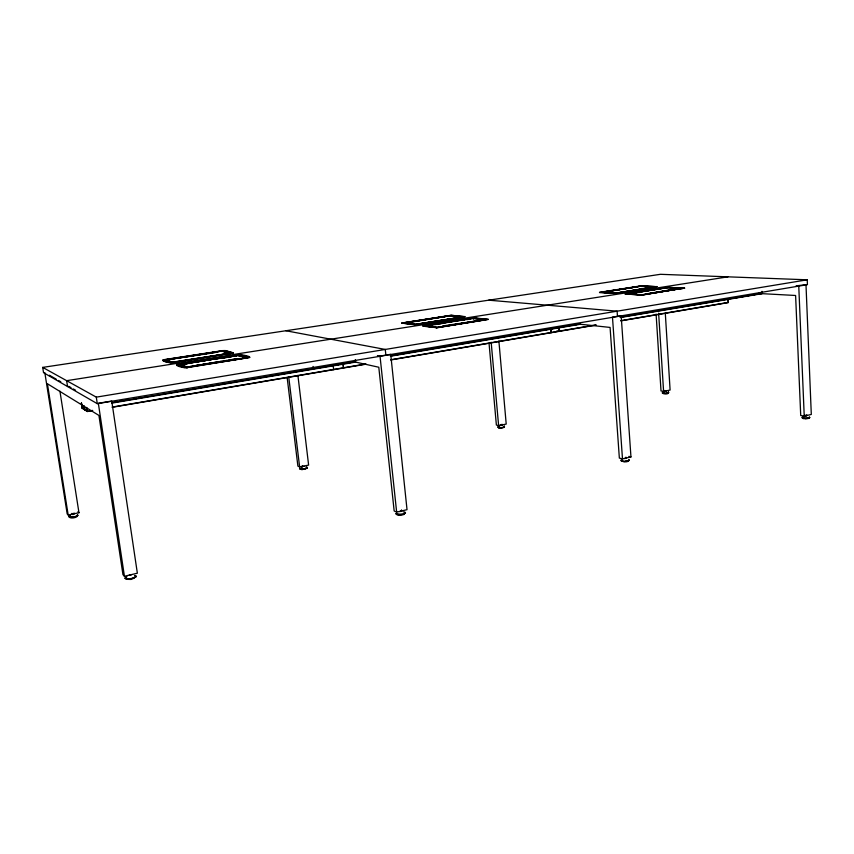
<?xml version="1.0" encoding="UTF-8"?>
<svg xmlns="http://www.w3.org/2000/svg" width="854" height="854" viewBox="0 0 854 854"><rect width="100%" height="100%" fill="white"/><g stroke="black" fill="none" stroke-linecap="round" stroke-linejoin="round"><path stroke-width="1.28" d="M77.255 514.877C79.625 517.385 69.014 519.648 69.227 516.382L70.583 515.731M306.639 468.398L301.889 469.7L299.626 468.729A3.982 0.886 -7.2 0 1 300.042 468.077C298.676 470.607 310.621 468.216 305.956 467.085L307.365 467.437L306.949 468.28M425.911 325.94L425.954 326.666L425.858 325.833L473.522 318.382L483.908 319.577M666.291 391.143L664.86 391.217M504.394 426.178L504.415 427.064M621.349 460.018C620.773 463.188 631.17 459.826 628.896 460.178M473.415 319.161L473.426 318.254M504.116 427.395L500.337 428.238L498.053 427.395A3.629 0.747 -5 0 1 498.01 426.883L498.32 426.744M808.663 417.809L809.197 418.289L805.482 418.951L802.664 418.044A4.089 0.843 -1.9 0 1 803.112 416.955C799.259 419.688 812.784 417.328 809.154 417.478M498.843 428.035L499.697 427.352M624.157 458.481L626.089 458.406L625.512 458.171M425.73 326.132L436.8 327.648M187.154 367.807L187.282 366.985L179.714 364.679M404.273 323.228L414.841 324.242L415.172 325.182M414.734 324.467L403.761 322.876L451.99 315.372L464.96 316.781L415.033 324.755L401.615 323.058L450.827 315.286L464.939 316.599L415.012 324.563L401.679 323.122L450.848 315.457L462.825 316.973M165.655 360.249L172.721 362.085M233.249 353.033L225.093 350.556L222.723 350.599L164.31 359.609C158.566 360.121 170.426 363.452 172.796 362.48L233.046 352.937M131.516 574.763L129.05 575.329M134.526 575.436L136.01 576.162L135.797 576.738L131.858 578.489L126.648 578.927L125.175 578.179L125.826 577.293M135.562 575.713L135.797 576.738L133.587 577.977A5.508 1.537 -10.4 0 1 128.164 578.991L125.175 578.179A5.508 1.537 -10.4 0 1 126.253 576.973L126.947 576.674M404.486 513.596L404.177 514.407C401.967 515.069 397.227 516.574 396.128 513.67L396.523 513.19A4.74 1.281 -6.4 0 0 396.299 514.097L402.917 514.225L405.533 512.87L404.625 512.112M405.138 513.179L405.351 512.443L404.23 513.82A4.74 1.281 -6.4 0 1 399.704 514.642L396.299 514.097M74.042 512.944C75.312 514.61 71.33 515.432 71.992 513.361M77.65 514.962L77.703 515.656L74.309 516.894L68.971 516.777A4.558 1.014 -9.9 0 1 69.996 515.944M77.949 515.261L75.771 516.521A4.558 1.014 -9.9 0 1 71.277 517.289L68.971 516.777M223.385 350.738L164.342 359.812C158.598 360.324 170.448 363.655 172.828 362.683L233.249 352.755L225.093 350.556M176.511 364.754L184.101 367.498L186.631 367.476L248.311 357.687C254.054 356.961 240.572 354.047 237.86 354.89L178.166 364.295C172.156 365.16 184.752 368.576 187.378 367.604L249.806 357.431L240.305 354.912M179.991 364.647L238.714 355.125L178.945 364.754M498.021 426.883C498.042 428.601 506.593 427.459 504.148 426.114M401.529 509.902L401.615 511.322L399.597 511.578M134.484 577.998L131.014 579.439L127.214 579.354M127.043 578.51L126.509 579.044A1.185 1.089 -21.2 0 1 125.175 578.179M668.244 392.861L668.138 392.071M646.03 294.107L675.108 289.122L646.019 293.968M304.195 466.348L302.711 466.412M606.703 291.662L637.426 286.741L606.415 291.694M473.372 318.446L485.414 319.652M70.081 517.503L71.085 516.755M641.621 294.897L627.327 293.861L641.717 294.683M656.843 286.528L615.115 293.306L601.515 292.239L614.997 293.168M657.046 286.624L615.478 293.381L599.668 292.452M667.209 287.467L625.299 294.214M667.839 287.766L682.346 288.396M187.282 366.985L186.994 367.828M165.847 360.057L172.743 362.245M480.236 320.367L441.785 326.644L443.375 325.897M412.952 321.851L446.493 316.343L409.183 322.118M423.008 325.982L437.099 327.787L488.274 319.449L472.657 318.104L473.212 317.848L488.264 319.268L437.077 327.594L422.773 326.025L472.636 317.923M803.539 418.022L802.888 418.257L803.411 418.738M193.783 365.918L193.239 366.206L235.512 358.904L243.497 358.253M215.144 352.617L171.633 359.096L216.564 351.987M500.871 425.239L501.693 425.132M176.757 364.85L238.544 355.018M668.223 393.32C666.75 394.964 659.427 393.256 664.006 392.178M499.099 426.477L498.629 426.594A3.629 0.747 -5 0 1 499.569 426.349M301.483 467.576L302.07 467.426M684.118 288.449L684.673 288.236L667.198 287.296L625.267 293.989L642.315 295.089L684.086 287.947M124.428 576.258L137.355 573.205L111.746 401.038L98.338 403.291L124.428 576.258L122.955 574.657L98.915 415.428L47.408 383.756L68.171 514.994L78.963 512.752L59.929 391.164M353.353 361.594L378.792 367.241L394.164 510.97L396.651 512.122L407.027 509.678L390.716 354.303L380.019 356.097L377.415 355.574M622.491 458.929L630.957 456.933L621.168 315.702L612.478 317.154L622.491 458.929L619.353 458.086L610.076 327.424L578.404 324.04M758.171 293.456L795.608 295.484L800.721 415.503L804.233 416.122L811.3 414.446L805.995 284.745L796.099 285.834M642.656 285.791L656.566 286.677L640.607 285.898L599.497 292.356L613.866 293.488M642.208 285.962L599.529 292.58M287.136 377.415L297.897 466.145L299.626 466.946L308.614 465.078L297.897 375.333M489.054 343.447L496.377 425.036L498.619 425.634L506.208 424.064L498.875 340.938M656.096 314.048L661.017 390.94L663.59 391.399L670.102 390.043L665.309 313.397M195.876 365.395L199.441 364.807M92.563 410.4L87.321 411.286L82.251 408.105L81.45 402.874M112.205 407.059L365.79 363.985M390.758 359.747L595.921 324.904M620.805 320.677L728.184 302.433L728.046 299.818M81.429 403.013L82.24 408.287L87.396 411.521L92.638 410.635M112.28 407.294L365.896 364.199M390.854 359.95L596.028 325.086M620.911 320.858L728.313 302.604L728.099 298.676M114.287 402.223L116.913 401.775M119.539 401.337L122.154 400.9M124.78 400.462L127.406 400.014M133.961 398.914L136.587 398.476M139.213 398.028L141.828 397.59M144.454 397.153L147.08 396.704M317.133 368.117L319.77 367.679M322.396 367.231L325.032 366.793M327.658 366.345L330.295 365.907M332.921 365.459L335.558 365.021M338.184 364.573L340.821 364.135M347.397 363.025L350.033 362.587M352.659 362.139L355.424 361.733L111.714 402.714M390.299 355.819L395.509 354.944M398.103 354.506L400.707 354.068M403.312 353.631L406.056 353.214M548.14 329.281L545.759 329.729M550.691 328.843L553.253 328.416M555.805 327.989L558.356 327.562M560.907 327.135L563.459 326.698M566.01 326.271L568.561 325.844M571.112 325.417L573.664 324.99M576.226 324.552L578.777 324.125M745.969 296.018L733.052 298.227M748.584 295.569L751.21 295.132M753.836 294.694L756.452 294.256M759.078 293.808L761.896 293.381L620.164 317.218M390.449 355.84L580.229 323.933M82.251 408.105L84.866 407.668M111.853 403.12L355.606 362.096L355.328 359.609M390.758 356.182L580.421 324.253M620.367 317.528L762.11 293.669L761.992 291.331M82.24 408.287L84.856 407.849M84.738 409.664L87.364 409.226L84.781 409.696L84.151 405.81M97.281 403.675L807.425 284.649L807.233 279.802L660.42 274.305L42.7 367.391L43.543 372.686L97.281 403.675L96.299 397.142L42.7 367.391M96.299 397.142L807.233 279.802M178.924 364.541L186.514 367.113L247.382 357.634L238.458 355.371M486.043 319.642L436.458 327.541L485.189 319.588M238.319 359.075L186.514 367.113M682.538 288.364L641.333 294.929L682.527 288.193L667.977 287.574L629.633 293.755M187.101 367.412L179.639 364.978M625.448 294.086L642.304 294.908L684.598 288.011M471.365 318.307L423.776 325.609M436.693 327.498L424.918 325.769L473.842 318.062L486.022 319.46M627.327 293.861L668.127 287.435L627.348 294.043M424.94 325.961L473.842 318.062M205.878 360.601L180.077 364.509M208.451 360.196L211.034 359.79M213.607 359.385L238.202 355.51L240.807 356.331M180.023 364.861L182.66 364.444M185.222 364.06L187.923 363.612M223.887 357.965L226.459 357.559M228.787 357.164L231.615 356.737M234.06 356.331L236.771 355.926M429.679 325.459L432.316 325.064M434.814 324.648L437.44 324.253M439.938 323.847L442.575 323.442M461.811 320.41L464.384 320.004M466.946 319.599L469.508 319.193M629.451 293.936L632.077 293.541M202.014 364.391L221.346 361.317M223.929 360.911L226.502 360.495M229.085 360.089L236.601 358.926M479.916 320.389L444.144 325.748M165.057 359.865L172.07 362.235L230.911 353.033L172.102 362.438L165.057 359.865L222.915 350.898L230.911 353.033M462.804 316.791L414.5 324.531L461.523 317.176M655.029 286.741L614.602 293.349L655.039 286.912L641.343 286.453M727.939 276.835L66.644 380.681L67.551 386.531M601.515 292.239L641.514 286.037L601.526 292.399M165.078 360.068L222.915 350.898M403.782 323.058L451.456 315.489M451.168 315.948L462.067 316.962M665.544 393.278L668.533 392.787L668.597 392.146L668.533 392.787A3.416 0.64 -3.5 0 1 665.544 393.278L662.629 393.118A3.416 0.64 -3.5 0 1 663.483 392.264M677.67 288.951L677.948 289.058M614.368 293.296L615.99 293.317M675.108 289.122L677.382 289.111M668.298 287.382L684.417 288.14M400.878 511.002L401.7 511.204M641.194 286.293L654.079 286.859M664.38 393.299L662.629 393.118M488.68 300.181L617.111 311.176L617.474 316.492M498.693 427.566L500.86 427.64A3.629 0.747 -5 0 0 504.234 427.085M623.548 461.256L621.392 460.893A4.323 1.035 -3.5 0 1 621.05 460.199M450.976 315.788L459.762 316.909L457.21 316.653M478.913 319.161L481.507 319.46M556.755 331.01L559.359 331.32L559.05 327.338M403.761 322.876L414.863 324.392M424.918 325.769L436.96 327.413M403.451 511.93L404.038 512.016M802.664 418.044L806.368 418.289A4.089 0.843 -1.9 0 0 809.709 417.691L809.336 416.869M285.866 330.744L385.271 349.446L385.891 355.296M238.181 355.349L246.742 357.645L246.934 358.274M238.202 355.51L246.646 357.773M313.183 368.779L313.034 366.441M230.206 353.481L222.275 351.09L229.075 353.118M222.275 351.09L230.356 353.46M628.854 456.378L630.957 456.933M238.714 355.125L247.35 357.431M222.67 351.143L230.932 353.236M229.972 353.545L230.1 354.186M181.219 365.096L187.304 367.145M681.812 288.438L681.994 288.919M299.626 468.729L302.241 469.081A3.982 0.886 -7.2 0 0 306.116 468.44L307.365 467.437M664.839 391.388L664.786 390.491M49.372 375.226L56.204 379.144M58.478 380.446L60.762 381.749M68.726 386.318L71.01 387.631M73.284 388.933L75.558 390.235M629.088 459.505L628.864 460.562A4.323 1.035 -3.5 0 1 625.011 461.256M77.938 511.695L78.963 512.752M68.171 514.994L67.188 513.916L44.814 372.622M628.33 460.541L628.533 461.16L626.847 461.736L624.253 461.929L621.392 460.893M86.734 407.454L87.396 411.521M216.884 352.083L216.35 352.04M288.727 376.892L299.626 466.946M302.305 465.622L302.423 466.658M343.554 367.989L342.977 362.833L343.457 367.786M333.039 364.498L333.626 369.675M380.019 356.097L396.651 512.122M501.981 424.246L502.067 425.185M500.433 424.555L500.519 425.516M491.167 342.24L498.619 425.634M558.932 327.157L559.253 331.128M550.841 328.811L551.15 332.708M550.723 328.534L551.043 332.526M625.929 457.146L626.003 458.246M658.626 313.194L663.59 391.399M805.13 414.98C804.415 416.773 808.023 416.229 806.656 414.649M798.757 285.951L804.233 416.122M136.01 576.162A1.185 1.089 -21.9 0 1 135.444 577.293"/></g></svg>
